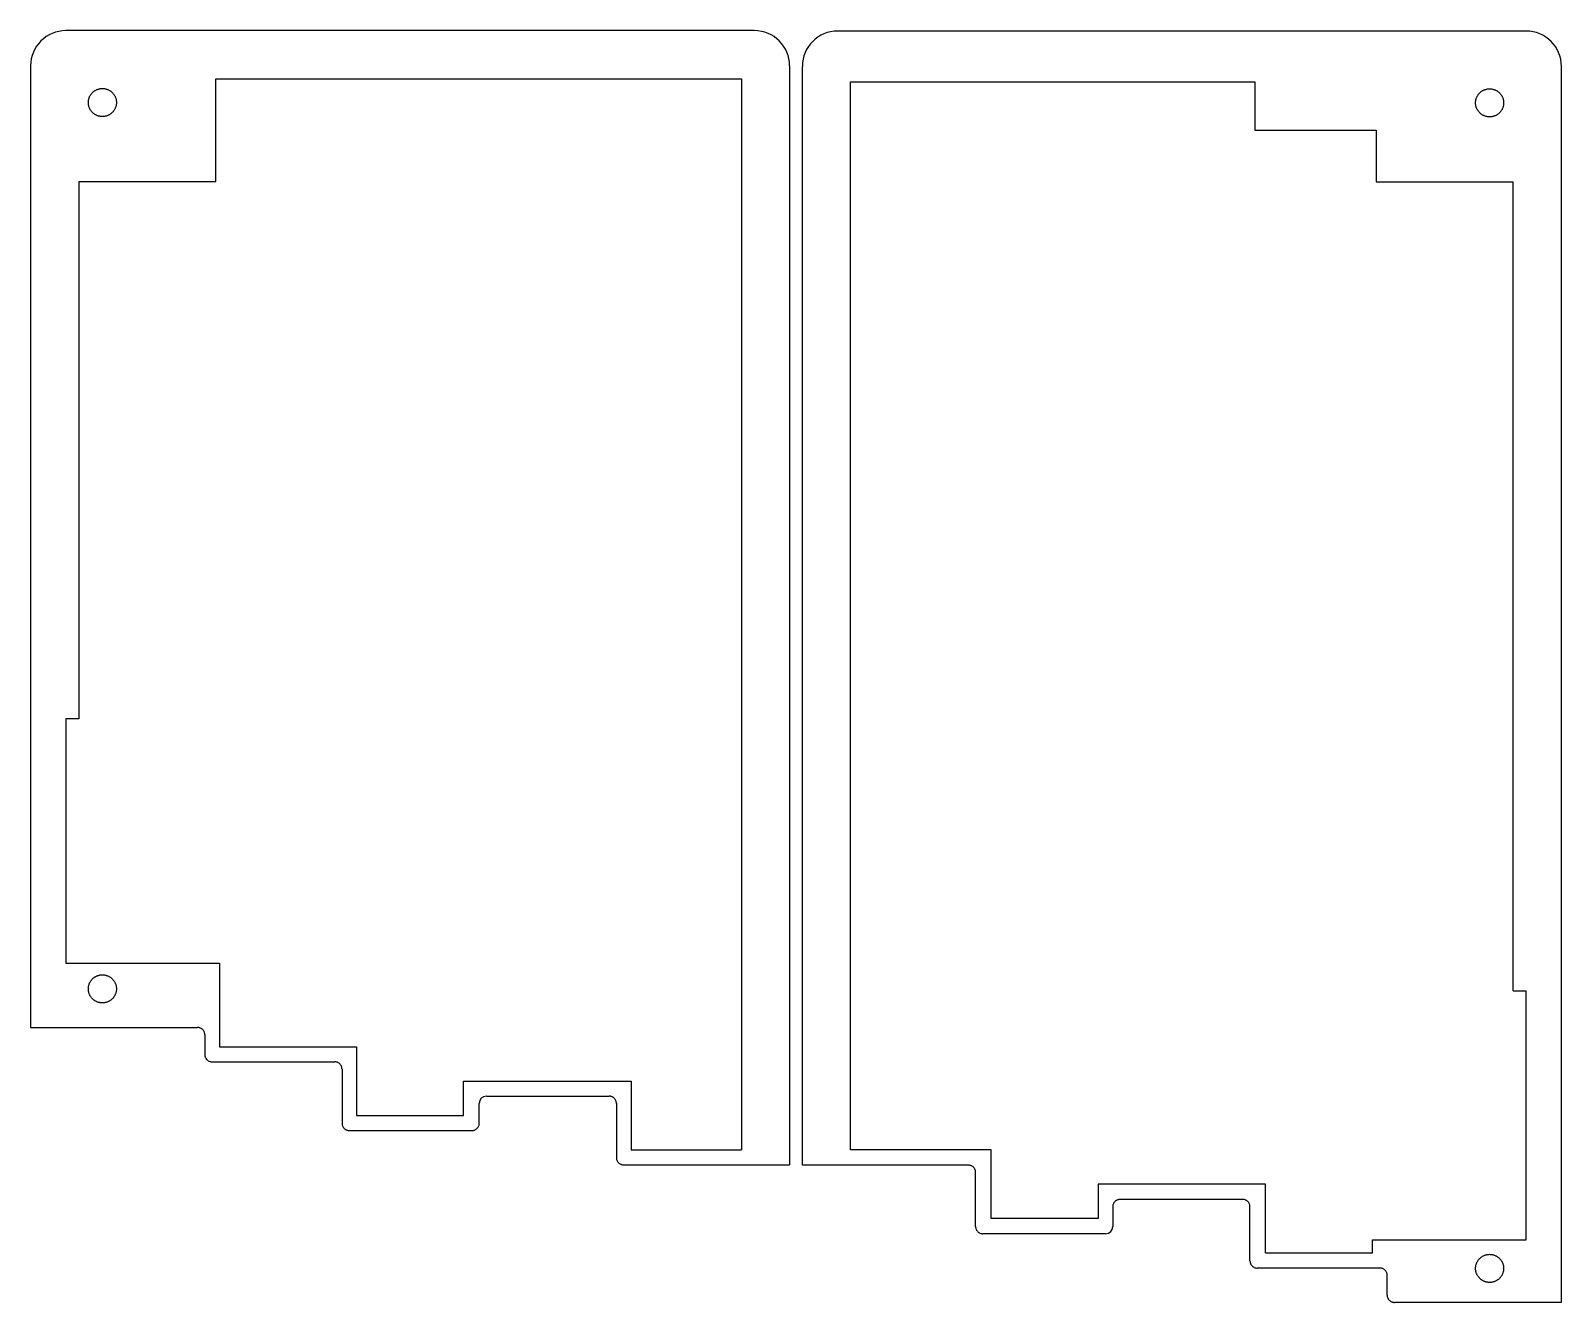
# Model space of a CAD drawing. Extents: x 2 to 601, y -284 to -1.
# Drawn here: x 1.5 to 214.1, y -284.3 to -107.7 of the extents above; entities that cross this region are included whole.
import ezdxf

# ---------------------------------------------------------------- set-up
doc = ezdxf.new("R2010")
doc.units = 0
doc.layers.add('BLACK', color=7, linetype='CONTINUOUS')

msp = doc.modelspace()

# ---------------------------------------------------------------- linework, layer by layer
at = {"layer": 'BLACK', "linetype": 'CONTINUOUS'}
for p, q in [((102.034, -107.696), (6.434, -107.696)), ((209.212, -107.754), (113.612, -107.754)), ((1.534, -112.596), (1.534, -246.099)), ((106.934, -112.596), (106.934, -265.149)), ((108.712, -265.203), (108.712, -112.654)), ((214.112, -284.253), (214.112, -112.654)), ((27.2613, -128.658), (27.2613, -114.371)), ((27.2613, -114.371), (100.259, -114.371)), ((100.259, -114.371), (100.259, -263.071)), ((9.7028, -116.923), (9.7339, -116.853)), ((9.7339, -116.853), (9.7675, -116.784)), ((9.7675, -116.784), (9.8047, -116.716)), ((9.8047, -116.716), (9.8113, -116.704)), ((9.8113, -116.704), (9.8508, -116.639)), ((9.8508, -116.639), (9.8908, -116.578)), ((9.8908, -116.578), (9.9338, -116.518)), ((9.9338, -116.518), (9.9833, -116.454)), ((9.9833, -116.454), (10.0293, -116.399)), ((10.0293, -116.399), (10.0767, -116.346)), ((10.0767, -116.346), (10.1263, -116.295)), ((10.1263, -116.295), (10.1809, -116.243)), ((10.1809, -116.243), (10.2343, -116.196)), ((10.2343, -116.196), (10.2893, -116.151)), ((10.2893, -116.151), (10.3463, -116.107)), ((10.3463, -116.107), (10.4056, -116.066)), ((10.4056, -116.066), (10.4667, -116.026)), ((10.4667, -116.026), (10.5298, -115.988)), ((10.5298, -115.988), (10.5951, -115.952)), ((10.5951, -115.952), (10.6621, -115.919)), ((10.6621, -115.919), (10.7378, -115.885)), ((10.7378, -115.885), (10.8093, -115.856)), ((10.8093, -115.856), (10.8839, -115.829)), ((10.8839, -115.829), (10.9616, -115.805)), ((10.9616, -115.805), (11.0424, -115.784)), ((11.0424, -115.784), (11.1264, -115.765)), ((11.1264, -115.765), (11.213, -115.751)), ((11.213, -115.751), (11.3027, -115.739)), ((11.3027, -115.739), (11.3969, -115.732)), ((11.3969, -115.732), (11.495, -115.729)), ((11.495, -115.729), (11.5001, -115.729)), ((11.5001, -115.729), (11.5987, -115.732)), ((11.5987, -115.732), (11.6954, -115.739)), ((11.6954, -115.739), (11.7852, -115.75)), ((11.7852, -115.75), (11.874, -115.766)), ((11.874, -115.766), (11.9597, -115.784)), ((11.9597, -115.784), (12.0404, -115.806)), ((12.0404, -115.806), (12.12, -115.831)), ((12.12, -115.831), (12.1945, -115.857)), ((12.1945, -115.857), (12.266, -115.886)), ((12.266, -115.886), (12.3362, -115.918)), ((12.3362, -115.918), (12.4033, -115.951)), ((12.4033, -115.951), (12.4691, -115.987)), ((12.4691, -115.987), (12.5351, -116.027)), ((12.5351, -116.027), (12.5956, -116.066)), ((12.5956, -116.066), (12.6543, -116.108)), ((12.6543, -116.108), (12.7124, -116.152)), ((12.7124, -116.152), (12.7674, -116.197)), ((12.7674, -116.197), (12.8208, -116.245)), ((12.8208, -116.245), (12.8721, -116.294)), ((12.8721, -116.294), (12.9221, -116.345)), ((12.9221, -116.345), (12.9719, -116.4)), ((12.9719, -116.4), (13.0181, -116.455)), ((13.0181, -116.455), (13.0621, -116.512)), ((13.0621, -116.512), (13.1048, -116.571)), ((13.1048, -116.571), (13.1452, -116.632)), ((13.1452, -116.632), (13.1832, -116.695)), ((13.1832, -116.695), (13.1888, -116.704)), ((13.1888, -116.704), (13.2245, -116.769)), ((13.2245, -116.769), (13.2582, -116.836)), ((13.2582, -116.836), (13.2902, -116.906)), ((13.2902, -116.906), (13.3206, -116.98)), ((115.387, -114.805), (171.532, -114.805)), ((115.387, -263.081), (115.387, -114.805)), ((171.532, -114.805), (171.532, -121.526)), ((202.349, -116.966), (202.38, -116.896)), ((202.38, -116.896), (202.413, -116.829)), ((202.413, -116.829), (202.452, -116.757)), ((202.452, -116.757), (202.457, -116.748)), ((202.457, -116.748), (202.495, -116.684)), ((202.495, -116.684), (202.535, -116.623)), ((202.535, -116.623), (202.577, -116.564)), ((202.577, -116.564), (202.622, -116.507)), ((202.622, -116.507), (202.668, -116.451)), ((202.668, -116.451), (202.718, -116.395)), ((202.718, -116.395), (202.768, -116.343)), ((202.768, -116.343), (202.819, -116.294)), ((202.819, -116.294), (202.875, -116.244)), ((202.875, -116.244), (202.93, -116.198)), ((202.93, -116.198), (202.987, -116.155)), ((202.987, -116.155), (203.046, -116.112)), ((203.046, -116.112), (203.108, -116.072)), ((203.108, -116.072), (203.178, -116.03)), ((203.178, -116.03), (203.246, -115.993)), ((203.246, -115.993), (203.315, -115.959)), ((203.315, -115.959), (203.385, -115.927)), ((203.385, -115.927), (203.459, -115.898)), ((203.459, -115.898), (203.534, -115.871)), ((203.534, -115.871), (203.611, -115.848)), ((203.611, -115.848), (203.69, -115.827)), ((203.69, -115.827), (203.776, -115.808)), ((203.776, -115.808), (203.863, -115.793)), ((203.863, -115.793), (203.959, -115.782)), ((203.959, -115.782), (204.053, -115.775)), ((204.053, -115.775), (204.146, -115.773)), ((204.146, -115.773), (204.244, -115.775)), ((204.244, -115.775), (204.341, -115.782)), ((204.341, -115.782), (204.43, -115.793)), ((204.43, -115.793), (204.516, -115.808)), ((204.516, -115.808), (204.601, -115.826)), ((204.601, -115.826), (204.681, -115.847)), ((204.681, -115.847), (204.759, -115.871)), ((204.759, -115.871), (204.834, -115.898)), ((204.834, -115.898), (204.906, -115.926)), ((204.906, -115.926), (204.976, -115.958)), ((204.976, -115.958), (205.045, -115.992)), ((205.045, -115.992), (205.111, -116.028)), ((205.111, -116.028), (205.174, -116.066)), ((205.174, -116.066), (205.236, -116.106)), ((205.236, -116.106), (205.296, -116.148)), ((205.296, -116.148), (205.353, -116.191)), ((205.353, -116.191), (205.408, -116.236)), ((205.408, -116.236), (205.462, -116.284)), ((205.462, -116.284), (205.514, -116.333)), ((205.514, -116.333), (205.564, -116.384)), ((205.564, -116.384), (205.613, -116.438)), ((205.613, -116.438), (205.664, -116.499)), ((205.664, -116.499), (205.708, -116.556)), ((205.708, -116.556), (205.75, -116.614)), ((205.75, -116.614), (205.794, -116.68)), ((205.794, -116.68), (205.832, -116.743)), ((205.832, -116.743), (205.868, -116.808)), ((205.868, -116.808), (205.903, -116.875)), ((205.903, -116.875), (205.935, -116.945)), ((9.5501, -117.69), (9.5523, -117.586)), ((9.5531, -117.789), (9.5501, -117.69)), ((9.5523, -117.586), (9.5593, -117.49)), ((9.5608, -117.883), (9.5531, -117.789)), ((9.5593, -117.49), (9.5703, -117.399)), ((9.573, -117.977), (9.5608, -117.883)), ((9.5703, -117.399), (9.5847, -117.313)), ((9.5882, -118.063), (9.573, -117.977)), ((9.5847, -117.313), (9.6026, -117.23)), ((9.6069, -118.147), (9.5882, -118.063)), ((9.6026, -117.23), (9.6239, -117.148)), ((9.6284, -118.227), (9.6069, -118.147)), ((9.6239, -117.148), (9.6474, -117.071)), ((9.6524, -118.303), (9.6284, -118.227)), ((9.6474, -117.071), (9.6737, -116.996)), ((9.6803, -118.38), (9.6524, -118.303)), ((9.6737, -116.996), (9.7028, -116.923)), ((9.7099, -118.453), (9.6803, -118.38)), ((9.7417, -118.522), (9.7099, -118.453)), ((9.7754, -118.589), (9.7417, -118.522)), ((9.8113, -118.654), (9.7754, -118.589)), ((9.8141, -118.659), (9.8113, -118.654)), ((9.854, -118.725), (9.8141, -118.659)), ((9.8957, -118.788), (9.854, -118.725)), ((9.938, -118.847), (9.8957, -118.788)), ((9.982, -118.903), (9.938, -118.847)), ((10.0283, -118.959), (9.982, -118.903)), ((10.0764, -119.012), (10.0283, -118.959)), ((10.1263, -119.063), (10.0764, -119.012)), ((12.9279, -119.008), (12.8781, -119.059)), ((12.9784, -118.951), (12.9279, -119.008)), ((13.0244, -118.896), (12.9784, -118.951)), ((13.0687, -118.838), (13.0244, -118.896)), ((13.1105, -118.779), (13.0687, -118.838)), ((13.1505, -118.718), (13.1105, -118.779)), ((13.1888, -118.654), (13.1505, -118.718)), ((13.1943, -118.645), (13.1888, -118.654)), ((13.233, -118.574), (13.1943, -118.645)), ((13.2662, -118.506), (13.233, -118.574)), ((13.2973, -118.436), (13.2662, -118.506)), ((13.3261, -118.364), (13.2973, -118.436)), ((13.3206, -116.98), (13.3477, -117.056)), ((13.3521, -118.29), (13.3261, -118.364)), ((13.3477, -117.056), (13.3717, -117.132)), ((13.3766, -118.21), (13.3521, -118.29)), ((13.3717, -117.132), (13.3934, -117.212)), ((13.3976, -118.129), (13.3766, -118.21)), ((13.3934, -117.212), (13.4118, -117.295)), ((13.4154, -118.046), (13.3976, -118.129)), ((13.4118, -117.295), (13.4277, -117.385)), ((13.4301, -117.958), (13.4154, -118.046)), ((13.4277, -117.385), (13.4394, -117.476)), ((13.4414, -117.863), (13.4301, -117.958)), ((13.4394, -117.476), (13.447, -117.57)), ((13.448, -117.769), (13.4414, -117.863)), ((13.447, -117.57), (13.4501, -117.671)), ((13.4501, -117.671), (13.448, -117.769)), ((202.196, -117.732), (202.198, -117.633)), ((202.199, -117.832), (202.196, -117.732)), ((202.198, -117.633), (202.205, -117.539)), ((202.207, -117.927), (202.199, -117.832)), ((202.205, -117.539), (202.216, -117.444)), ((202.218, -118.017), (202.207, -117.927)), ((202.216, -117.444), (202.231, -117.357)), ((202.234, -118.107), (202.218, -118.017)), ((202.231, -117.357), (202.248, -117.273)), ((202.253, -118.19), (202.234, -118.107)), ((202.248, -117.273), (202.269, -117.192)), ((202.274, -118.27), (202.253, -118.19)), ((202.269, -117.192), (202.294, -117.112)), ((202.298, -118.346), (202.274, -118.27)), ((202.294, -117.112), (202.32, -117.038)), ((202.325, -118.422), (202.298, -118.346)), ((202.32, -117.038), (202.349, -116.966)), ((202.356, -118.496), (202.325, -118.422)), ((202.388, -118.566), (202.356, -118.496)), ((202.421, -118.633), (202.388, -118.566)), ((202.457, -118.698), (202.421, -118.633)), ((202.463, -118.708), (202.457, -118.698)), ((202.501, -118.77), (202.463, -118.708)), ((202.541, -118.831), (202.501, -118.77)), ((202.584, -118.89), (202.541, -118.831)), ((202.628, -118.947), (202.584, -118.89)), ((202.674, -119.002), (202.628, -118.947)), ((202.724, -119.057), (202.674, -119.002)), ((205.624, -118.995), (205.576, -119.049)), ((205.67, -118.94), (205.624, -118.995)), ((205.713, -118.883), (205.67, -118.94)), ((205.755, -118.824), (205.713, -118.883)), ((205.797, -118.76), (205.755, -118.824)), ((205.836, -118.697), (205.797, -118.76)), ((205.873, -118.628), (205.836, -118.697)), ((205.907, -118.561), (205.873, -118.628)), ((205.939, -118.491), (205.907, -118.561)), ((205.935, -116.945), (205.965, -117.02)), ((205.969, -118.417), (205.939, -118.491)), ((205.965, -117.02), (205.993, -117.096)), ((205.996, -118.342), (205.969, -118.417)), ((205.993, -117.096), (206.017, -117.172)), ((206.021, -118.259), (205.996, -118.342)), ((206.017, -117.172), (206.038, -117.251)), ((206.042, -118.179), (206.021, -118.259)), ((206.038, -117.251), (206.057, -117.334)), ((206.06, -118.096), (206.042, -118.179)), ((206.057, -117.334), (206.073, -117.421)), ((206.075, -118.007), (206.06, -118.096)), ((206.073, -117.421), (206.084, -117.51)), ((206.087, -117.915), (206.075, -118.007)), ((206.084, -117.51), (206.092, -117.603)), ((206.093, -117.821), (206.087, -117.915)), ((206.092, -117.603), (206.096, -117.702)), ((206.096, -117.723), (206.093, -117.821)), ((206.096, -117.702), (206.096, -117.723)), ((10.1794, -119.114), (10.1263, -119.063)), ((10.2328, -119.161), (10.1794, -119.114)), ((10.2878, -119.207), (10.2328, -119.161)), ((10.3459, -119.251), (10.2878, -119.207)), ((10.4056, -119.293), (10.3459, -119.251)), ((10.4674, -119.334), (10.4056, -119.293)), ((10.5332, -119.373), (10.4674, -119.334)), ((10.5986, -119.408), (10.5332, -119.373)), ((10.6657, -119.442), (10.5986, -119.408)), ((10.7396, -119.475), (10.6657, -119.442)), ((10.8119, -119.504), (10.7396, -119.475)), ((10.8863, -119.53), (10.8119, -119.504)), ((10.9635, -119.554), (10.8863, -119.53)), ((11.0429, -119.575), (10.9635, -119.554)), ((11.1262, -119.593), (11.0429, -119.575)), ((11.2149, -119.608), (11.1262, -119.593)), ((11.3047, -119.62), (11.2149, -119.608)), ((11.402, -119.627), (11.3047, -119.62)), ((11.5001, -119.629), (11.402, -119.627)), ((11.5926, -119.627), (11.5001, -119.629)), ((11.6874, -119.62), (11.5926, -119.627)), ((11.7832, -119.609), (11.6874, -119.62)), ((11.8701, -119.594), (11.7832, -119.609)), ((11.9559, -119.575), (11.8701, -119.594)), ((12.0352, -119.555), (11.9559, -119.575)), ((12.1125, -119.531), (12.0352, -119.555)), ((12.1871, -119.504), (12.1125, -119.531)), ((12.2606, -119.475), (12.1871, -119.504)), ((12.3313, -119.443), (12.2606, -119.475)), ((12.3998, -119.409), (12.3313, -119.443)), ((12.4678, -119.372), (12.3998, -119.409)), ((12.5384, -119.33), (12.4678, -119.372)), ((12.5995, -119.29), (12.5384, -119.33)), ((12.6591, -119.248), (12.5995, -119.29)), ((12.7159, -119.204), (12.6591, -119.248)), ((12.7708, -119.159), (12.7159, -119.204)), ((12.8269, -119.108), (12.7708, -119.159)), ((12.8781, -119.059), (12.8269, -119.108)), ((202.774, -119.109), (202.724, -119.057)), ((202.825, -119.158), (202.774, -119.109)), ((202.879, -119.205), (202.825, -119.158)), ((202.934, -119.25), (202.879, -119.205)), ((202.992, -119.295), (202.934, -119.25)), ((203.05, -119.336), (202.992, -119.295)), ((203.111, -119.375), (203.05, -119.336)), ((203.177, -119.415), (203.111, -119.375)), ((203.243, -119.451), (203.177, -119.415)), ((203.31, -119.484), (203.243, -119.451)), ((203.38, -119.516), (203.31, -119.484)), ((203.451, -119.545), (203.38, -119.516)), ((203.526, -119.572), (203.451, -119.545)), ((203.606, -119.597), (203.526, -119.572)), ((203.686, -119.618), (203.606, -119.597)), ((203.772, -119.637), (203.686, -119.618)), ((203.861, -119.652), (203.772, -119.637)), ((203.951, -119.663), (203.861, -119.652)), ((204.047, -119.67), (203.951, -119.663)), ((204.146, -119.673), (204.047, -119.67)), ((204.163, -119.673), (204.146, -119.673)), ((204.263, -119.669), (204.163, -119.673)), ((204.355, -119.662), (204.263, -119.669)), ((204.444, -119.65), (204.355, -119.662)), ((204.531, -119.635), (204.444, -119.65)), ((204.617, -119.615), (204.531, -119.635)), ((204.697, -119.594), (204.617, -119.615)), ((204.776, -119.569), (204.697, -119.594)), ((204.852, -119.541), (204.776, -119.569)), ((204.925, -119.511), (204.852, -119.541)), ((204.993, -119.48), (204.925, -119.511)), ((205.06, -119.446), (204.993, -119.48)), ((205.125, -119.41), (205.06, -119.446)), ((205.188, -119.372), (205.125, -119.41)), ((205.249, -119.331), (205.188, -119.372)), ((205.308, -119.289), (205.249, -119.331)), ((205.365, -119.245), (205.308, -119.289)), ((205.421, -119.198), (205.365, -119.245)), ((205.474, -119.151), (205.421, -119.198)), ((205.526, -119.1), (205.474, -119.151)), ((205.576, -119.049), (205.526, -119.1)), ((171.532, -121.526), (188.385, -121.526)), ((188.385, -121.526), (188.385, -128.668)), ((8.2113, -128.658), (8.2113, -203.247)), ((8.2113, -128.658), (27.2613, -128.658)), ((188.385, -128.668), (207.435, -128.668)), ((207.435, -241.015), (207.435, -128.668)), ((6.4341, -203.247), (6.4341, -237.147)), ((8.2113, -203.247), (6.4341, -203.247)), ((6.4341, -237.147), (27.7613, -237.147)), ((27.7613, -237.147), (27.7613, -248.784)), ((9.6026, -240.28), (9.6239, -240.198)), ((9.6239, -240.198), (9.6474, -240.121)), ((9.6474, -240.121), (9.6737, -240.046)), ((9.6737, -240.046), (9.7028, -239.973)), ((9.7028, -239.973), (9.7339, -239.903)), ((9.7339, -239.903), (9.7675, -239.834)), ((9.7675, -239.834), (9.8047, -239.766)), ((9.8047, -239.766), (9.8113, -239.754)), ((9.8113, -239.754), (9.8508, -239.689)), ((9.8508, -239.689), (9.8908, -239.628)), ((9.8908, -239.628), (9.9338, -239.568)), ((9.9338, -239.568), (9.9833, -239.504)), ((9.9833, -239.504), (10.0293, -239.449)), ((10.0293, -239.449), (10.0767, -239.396)), ((10.0767, -239.396), (10.1263, -239.345)), ((10.1263, -239.345), (10.1809, -239.293)), ((10.1809, -239.293), (10.2343, -239.246)), ((10.2343, -239.246), (10.2893, -239.201)), ((10.2893, -239.201), (10.3463, -239.157)), ((10.3463, -239.157), (10.4056, -239.115)), ((10.4056, -239.115), (10.4667, -239.076)), ((10.4667, -239.076), (10.5298, -239.038)), ((10.5298, -239.038), (10.5951, -239.002)), ((10.5951, -239.002), (10.6621, -238.969)), ((10.6621, -238.969), (10.7378, -238.934)), ((10.7378, -238.934), (10.8093, -238.906)), ((10.8093, -238.906), (10.8839, -238.879)), ((10.8839, -238.879), (10.9616, -238.855)), ((10.9616, -238.855), (11.0424, -238.834)), ((11.0424, -238.834), (11.1264, -238.815)), ((11.1264, -238.815), (11.213, -238.801)), ((11.213, -238.801), (11.3027, -238.789)), ((11.3027, -238.789), (11.3969, -238.782)), ((11.3969, -238.782), (11.495, -238.779)), ((11.495, -238.779), (11.5001, -238.779)), ((11.5001, -238.779), (11.5987, -238.782)), ((11.5987, -238.782), (11.6954, -238.789)), ((11.6954, -238.789), (11.7852, -238.8)), ((11.7852, -238.8), (11.874, -238.815)), ((11.874, -238.815), (11.9597, -238.834)), ((11.9597, -238.834), (12.0404, -238.856)), ((12.0404, -238.856), (12.12, -238.88)), ((12.12, -238.88), (12.1945, -238.907)), ((12.1945, -238.907), (12.266, -238.936)), ((12.266, -238.936), (12.3362, -238.968)), ((12.3362, -238.968), (12.4033, -239.001)), ((12.4033, -239.001), (12.4691, -239.037)), ((12.4691, -239.037), (12.5351, -239.077)), ((12.5351, -239.077), (12.5956, -239.116)), ((12.5956, -239.116), (12.6543, -239.158)), ((12.6543, -239.158), (12.7124, -239.202)), ((12.7124, -239.202), (12.7674, -239.247)), ((12.7674, -239.247), (12.8208, -239.295)), ((12.8208, -239.295), (12.8721, -239.344)), ((12.8721, -239.344), (12.9221, -239.395)), ((12.9221, -239.395), (12.9719, -239.45)), ((12.9719, -239.45), (13.0181, -239.505)), ((13.0181, -239.505), (13.0621, -239.562)), ((13.0621, -239.562), (13.1048, -239.621)), ((13.1048, -239.621), (13.1452, -239.682)), ((13.1452, -239.682), (13.1832, -239.745)), ((13.1832, -239.745), (13.1888, -239.754)), ((13.1888, -239.754), (13.2245, -239.819)), ((13.2245, -239.819), (13.2582, -239.886)), ((13.2582, -239.886), (13.2902, -239.956)), ((13.2902, -239.956), (13.3206, -240.03)), ((13.3206, -240.03), (13.3477, -240.106)), ((13.3477, -240.106), (13.3717, -240.182)), ((13.3717, -240.182), (13.3934, -240.262)), ((9.5501, -240.74), (9.5523, -240.636)), ((9.5531, -240.839), (9.5501, -240.74)), ((9.5523, -240.636), (9.5593, -240.54)), ((9.5608, -240.933), (9.5531, -240.839)), ((9.5593, -240.54), (9.5703, -240.449)), ((9.573, -241.027), (9.5608, -240.933)), ((9.5703, -240.449), (9.5847, -240.363)), ((9.5882, -241.113), (9.573, -241.027)), ((9.5847, -240.363), (9.6026, -240.28)), ((9.6069, -241.197), (9.5882, -241.113)), ((9.6284, -241.276), (9.6069, -241.197)), ((9.6524, -241.353), (9.6284, -241.276)), ((9.6803, -241.43), (9.6524, -241.353)), ((9.7099, -241.503), (9.6803, -241.43)), ((9.7417, -241.572), (9.7099, -241.503)), ((9.7754, -241.639), (9.7417, -241.572)), ((9.8113, -241.704), (9.7754, -241.639)), ((9.8141, -241.709), (9.8113, -241.704)), ((9.854, -241.775), (9.8141, -241.709)), ((9.8957, -241.838), (9.854, -241.775)), ((9.938, -241.897), (9.8957, -241.838)), ((9.982, -241.953), (9.938, -241.897)), ((10.0283, -242.009), (9.982, -241.953)), ((10.0764, -242.062), (10.0283, -242.009)), ((10.1263, -242.113), (10.0764, -242.062)), ((10.1794, -242.164), (10.1263, -242.113)), ((10.2328, -242.211), (10.1794, -242.164)), ((10.2878, -242.257), (10.2328, -242.211)), ((10.3459, -242.301), (10.2878, -242.257)), ((10.4056, -242.343), (10.3459, -242.301)), ((12.6591, -242.298), (12.5995, -242.34)), ((12.7159, -242.254), (12.6591, -242.298)), ((12.7708, -242.208), (12.7159, -242.254)), ((12.8269, -242.158), (12.7708, -242.208)), ((12.8781, -242.109), (12.8269, -242.158)), ((12.9279, -242.058), (12.8781, -242.109)), ((12.9784, -242.001), (12.9279, -242.058)), ((13.0244, -241.945), (12.9784, -242.001)), ((13.0687, -241.888), (13.0244, -241.945)), ((13.1105, -241.829), (13.0687, -241.888)), ((13.1505, -241.768), (13.1105, -241.829)), ((13.1888, -241.704), (13.1505, -241.768)), ((13.1943, -241.695), (13.1888, -241.704)), ((13.233, -241.624), (13.1943, -241.695)), ((13.2662, -241.556), (13.233, -241.624)), ((13.2973, -241.486), (13.2662, -241.556)), ((13.3261, -241.414), (13.2973, -241.486)), ((13.3521, -241.34), (13.3261, -241.414)), ((13.3766, -241.26), (13.3521, -241.34)), ((13.3976, -241.179), (13.3766, -241.26)), ((13.3934, -240.262), (13.4118, -240.345)), ((13.4154, -241.096), (13.3976, -241.179)), ((13.4118, -240.345), (13.4277, -240.435)), ((13.4301, -241.008), (13.4154, -241.096)), ((13.4277, -240.435), (13.4394, -240.525)), ((13.4414, -240.913), (13.4301, -241.008)), ((13.4394, -240.525), (13.447, -240.62)), ((13.448, -240.819), (13.4414, -240.913)), ((13.447, -240.62), (13.4501, -240.72)), ((13.4501, -240.72), (13.448, -240.819)), ((207.435, -241.015), (209.212, -241.015)), ((209.212, -275.562), (209.212, -241.015)), ((10.4674, -242.383), (10.4056, -242.343)), ((10.5332, -242.423), (10.4674, -242.383)), ((10.5986, -242.458), (10.5332, -242.423)), ((10.6657, -242.492), (10.5986, -242.458)), ((10.7396, -242.525), (10.6657, -242.492)), ((10.8119, -242.554), (10.7396, -242.525)), ((10.8863, -242.58), (10.8119, -242.554)), ((10.9635, -242.604), (10.8863, -242.58)), ((11.0429, -242.625), (10.9635, -242.604)), ((11.1262, -242.643), (11.0429, -242.625)), ((11.2149, -242.658), (11.1262, -242.643)), ((11.3047, -242.67), (11.2149, -242.658)), ((11.402, -242.677), (11.3047, -242.67)), ((11.5001, -242.679), (11.402, -242.677)), ((11.5926, -242.677), (11.5001, -242.679)), ((11.6874, -242.67), (11.5926, -242.677)), ((11.7832, -242.659), (11.6874, -242.67)), ((11.8701, -242.644), (11.7832, -242.659)), ((11.9559, -242.625), (11.8701, -242.644)), ((12.0352, -242.605), (11.9559, -242.625)), ((12.1125, -242.581), (12.0352, -242.605)), ((12.1871, -242.554), (12.1125, -242.581)), ((12.2606, -242.525), (12.1871, -242.554)), ((12.3313, -242.493), (12.2606, -242.525)), ((12.3998, -242.459), (12.3313, -242.493)), ((12.4678, -242.422), (12.3998, -242.459)), ((12.5384, -242.38), (12.4678, -242.422)), ((12.5995, -242.34), (12.5384, -242.38)), ((1.534, -246.099), (24.7307, -246.099)), ((24.7967, -246.104), (24.7287, -246.102)), ((24.8926, -246.115), (24.7967, -246.104)), ((24.976, -246.132), (24.8926, -246.115)), ((25.0534, -246.156), (24.976, -246.132)), ((25.126, -246.184), (25.0534, -246.156)), ((25.1972, -246.218), (25.126, -246.184)), ((25.2616, -246.255), (25.1972, -246.218)), ((25.3216, -246.296), (25.2616, -246.255)), ((25.378, -246.341), (25.3216, -246.296)), ((25.4307, -246.389), (25.378, -246.341)), ((25.4794, -246.441), (25.4307, -246.389)), ((25.5251, -246.497), (25.4794, -246.441)), ((25.5666, -246.556), (25.5251, -246.497)), ((25.6047, -246.619), (25.5666, -246.556)), ((25.6394, -246.688), (25.6047, -246.619)), ((25.6685, -246.759), (25.6394, -246.688)), ((25.6927, -246.835), (25.6685, -246.759)), ((25.7115, -246.916), (25.6927, -246.835)), ((25.7241, -247.005), (25.7115, -246.916)), ((25.7287, -247.102), (25.7241, -247.005)), ((25.7289, -247.1), (25.7289, -249.861)), ((25.7287, -249.863), (25.7335, -249.962)), ((25.7335, -249.962), (25.7461, -250.05)), ((25.7461, -250.05), (25.7654, -250.132)), ((25.7654, -250.132), (25.79, -250.208)), ((25.79, -250.208), (25.8194, -250.279)), ((25.8194, -250.279), (25.8541, -250.348)), ((25.8541, -250.348), (25.893, -250.412)), ((25.893, -250.412), (25.9352, -250.471)), ((25.9352, -250.471), (25.9806, -250.526)), ((25.9806, -250.526), (26.0304, -250.578)), ((26.0304, -250.578), (26.0831, -250.626)), ((26.0831, -250.626), (26.1431, -250.673)), ((26.1431, -250.673), (26.2053, -250.715)), ((26.2053, -250.715), (26.2714, -250.752)), ((26.2714, -250.752), (26.3401, -250.784)), ((26.3401, -250.784), (26.413, -250.812)), ((26.413, -250.812), (26.493, -250.835)), ((26.493, -250.835), (26.5772, -250.851)), ((27.7613, -248.784), (46.8113, -248.784)), ((46.8113, -248.784), (46.8113, -258.309)), ((26.5772, -250.851), (26.668, -250.861)), ((26.668, -250.861), (26.7287, -250.863)), ((26.7297, -250.862), (43.7807, -250.862)), ((43.8467, -250.865), (43.7787, -250.863)), ((43.9426, -250.876), (43.8467, -250.865)), ((44.026, -250.893), (43.9426, -250.876)), ((44.1034, -250.916), (44.026, -250.893)), ((44.176, -250.945), (44.1034, -250.916)), ((44.2472, -250.979), (44.176, -250.945)), ((44.3116, -251.016), (44.2472, -250.979)), ((44.3716, -251.057), (44.3116, -251.016)), ((44.428, -251.102), (44.3716, -251.057)), ((44.4807, -251.15), (44.428, -251.102)), ((44.5294, -251.202), (44.4807, -251.15)), ((44.5751, -251.258), (44.5294, -251.202)), ((44.6166, -251.317), (44.5751, -251.258)), ((44.6547, -251.38), (44.6166, -251.317)), ((44.6894, -251.449), (44.6547, -251.38)), ((44.7184, -251.52), (44.6894, -251.449)), ((44.7427, -251.596), (44.7184, -251.52)), ((44.7615, -251.677), (44.7427, -251.596)), ((44.7741, -251.766), (44.7615, -251.677)), ((44.7787, -251.863), (44.7741, -251.766)), ((44.7789, -251.86), (44.7789, -259.386)), ((61.6594, -253.546), (84.9113, -253.546)), ((61.6594, -258.309), (61.6594, -253.546)), ((84.9113, -253.546), (84.9113, -263.071)), ((63.8322, -259.386), (63.8322, -256.624)), ((64.8322, -255.624), (81.8807, -255.624)), ((81.9468, -255.629), (81.8788, -255.627)), ((82.0427, -255.64), (81.9468, -255.629)), ((82.1261, -255.657), (82.0427, -255.64)), ((82.2035, -255.681), (82.1261, -255.657)), ((82.2761, -255.709), (82.2035, -255.681)), ((82.3473, -255.743), (82.2761, -255.709)), ((82.4117, -255.78), (82.3473, -255.743)), ((82.4717, -255.821), (82.4117, -255.78)), ((82.5281, -255.866), (82.4717, -255.821)), ((82.5808, -255.914), (82.5281, -255.866)), ((82.6295, -255.966), (82.5808, -255.914)), ((82.6752, -256.022), (82.6295, -255.966)), ((82.7167, -256.081), (82.6752, -256.022)), ((82.7548, -256.144), (82.7167, -256.081)), ((82.7895, -256.213), (82.7548, -256.144)), ((82.8186, -256.284), (82.7895, -256.213)), ((82.8428, -256.36), (82.8186, -256.284)), ((82.8616, -256.441), (82.8428, -256.36)), ((82.8742, -256.53), (82.8616, -256.441)), ((82.8788, -256.627), (82.8742, -256.53)), ((82.8789, -256.625), (82.8789, -264.151)), ((46.8113, -258.309), (61.6594, -258.309)), ((44.7787, -259.388), (44.7835, -259.487)), ((44.7835, -259.487), (44.7961, -259.575)), ((44.7961, -259.575), (44.8154, -259.657)), ((44.8154, -259.657), (44.84, -259.733)), ((44.84, -259.733), (44.8694, -259.804)), ((44.8694, -259.804), (44.9041, -259.873)), ((44.9041, -259.873), (44.943, -259.937)), ((44.943, -259.937), (44.9852, -259.996)), ((44.9852, -259.996), (45.0306, -260.051)), ((45.0306, -260.051), (45.0804, -260.103)), ((45.0804, -260.103), (45.1331, -260.151)), ((45.1331, -260.151), (45.1931, -260.198)), ((45.1931, -260.198), (45.2553, -260.24)), ((45.2553, -260.24), (45.3214, -260.277)), ((45.3214, -260.277), (45.3901, -260.309)), ((45.3901, -260.309), (45.463, -260.337)), ((45.463, -260.337), (45.543, -260.36)), ((45.543, -260.36), (45.6272, -260.376)), ((45.6272, -260.376), (45.718, -260.386)), ((45.718, -260.386), (45.7787, -260.388)), ((45.7797, -260.387), (62.8332, -260.387)), ((62.8315, -260.388), (62.9282, -260.383)), ((62.9282, -260.383), (63.0185, -260.37)), ((63.0185, -260.37), (63.1, -260.351)), ((63.1, -260.351), (63.1775, -260.326)), ((63.1775, -260.326), (63.2503, -260.296)), ((63.2503, -260.296), (63.3167, -260.262)), ((63.3167, -260.262), (63.3809, -260.223)), ((63.3809, -260.223), (63.4409, -260.181)), ((63.4409, -260.181), (63.4966, -260.134)), ((63.4966, -260.134), (63.5478, -260.085)), ((63.5478, -260.085), (63.5959, -260.032)), ((63.5959, -260.032), (63.6405, -259.975)), ((63.6405, -259.975), (63.6816, -259.914)), ((63.6816, -259.914), (63.7182, -259.85)), ((63.7182, -259.85), (63.7506, -259.782)), ((63.7506, -259.782), (63.7792, -259.708)), ((63.7792, -259.708), (63.8025, -259.628)), ((63.8025, -259.628), (63.8193, -259.544)), ((63.8193, -259.544), (63.8294, -259.453)), ((63.8294, -259.453), (63.8315, -259.388)), ((84.9113, -263.071), (100.259, -263.071)), ((134.937, -263.081), (115.387, -263.081)), ((134.937, -272.606), (134.937, -263.081)), ((82.8788, -264.152), (82.8836, -264.251)), ((82.8836, -264.251), (82.8962, -264.339)), ((82.8962, -264.339), (82.9155, -264.421)), ((82.9155, -264.421), (82.9401, -264.497)), ((82.9401, -264.497), (82.9695, -264.568)), ((82.9695, -264.568), (83.0042, -264.637)), ((83.0042, -264.637), (83.0431, -264.701)), ((83.0431, -264.701), (83.0853, -264.76)), ((83.0853, -264.76), (83.1307, -264.815)), ((83.1307, -264.815), (83.1805, -264.867)), ((83.1805, -264.867), (83.2332, -264.915)), ((83.2332, -264.915), (83.2932, -264.962)), ((83.2932, -264.962), (83.3554, -265.004)), ((83.3554, -265.004), (83.4215, -265.041)), ((83.4215, -265.041), (83.4902, -265.073)), ((83.4902, -265.073), (83.5631, -265.101)), ((83.5631, -265.101), (83.6431, -265.124)), ((83.6431, -265.124), (83.7273, -265.14)), ((83.7273, -265.14), (83.8181, -265.15)), ((83.8181, -265.15), (83.8788, -265.152)), ((83.8797, -265.149), (106.934, -265.149)), ((131.766, -265.203), (108.712, -265.203)), ((131.828, -265.202), (131.767, -265.2)), ((131.919, -265.212), (131.828, -265.202)), ((132.003, -265.228), (131.919, -265.212)), ((132.083, -265.251), (132.003, -265.228)), ((132.156, -265.279), (132.083, -265.251)), ((132.225, -265.311), (132.156, -265.279)), ((132.291, -265.348), (132.225, -265.311)), ((132.353, -265.39), (132.291, -265.348)), ((132.413, -265.437), (132.353, -265.39)), ((132.465, -265.485), (132.413, -265.437)), ((132.515, -265.537), (132.465, -265.485)), ((132.561, -265.592), (132.515, -265.537)), ((132.603, -265.651), (132.561, -265.592)), ((132.642, -265.715), (132.603, -265.651)), ((132.677, -265.784), (132.642, -265.715)), ((132.706, -265.855), (132.677, -265.784)), ((132.731, -265.931), (132.706, -265.855)), ((132.75, -266.013), (132.731, -265.931)), ((132.762, -266.101), (132.75, -266.013)), ((132.767, -266.2), (132.762, -266.101)), ((132.767, -273.727), (132.767, -266.201)), ((173.037, -267.844), (149.785, -267.844)), ((149.785, -267.844), (149.785, -272.606)), ((173.037, -277.369), (173.037, -267.844)), ((152.718, -269.969), (152.627, -269.982)), ((152.814, -269.964), (152.718, -269.969)), ((169.866, -269.965), (152.813, -269.965)), ((169.928, -269.966), (169.867, -269.964)), ((170.019, -269.976), (169.928, -269.966)), ((151.817, -270.899), (151.814, -270.964)), ((151.814, -270.966), (151.814, -273.728)), ((151.827, -270.808), (151.817, -270.899)), ((151.844, -270.724), (151.827, -270.808)), ((151.867, -270.644), (151.844, -270.724)), ((151.895, -270.57), (151.867, -270.644)), ((151.928, -270.502), (151.895, -270.57)), ((151.964, -270.438), (151.928, -270.502)), ((152.005, -270.377), (151.964, -270.438)), ((152.05, -270.32), (152.005, -270.377)), ((152.098, -270.267), (152.05, -270.32)), ((152.149, -270.218), (152.098, -270.267)), ((152.205, -270.171), (152.149, -270.218)), ((152.265, -270.129), (152.205, -270.171)), ((152.329, -270.09), (152.265, -270.129)), ((152.396, -270.056), (152.329, -270.09)), ((152.469, -270.026), (152.396, -270.056)), ((152.546, -270.001), (152.469, -270.026)), ((152.627, -269.982), (152.546, -270.001)), ((170.103, -269.992), (170.019, -269.976)), ((170.183, -270.015), (170.103, -269.992)), ((170.256, -270.043), (170.183, -270.015)), ((170.325, -270.075), (170.256, -270.043)), ((170.391, -270.112), (170.325, -270.075)), ((170.453, -270.154), (170.391, -270.112)), ((170.513, -270.201), (170.453, -270.154)), ((170.566, -270.249), (170.513, -270.201)), ((170.615, -270.301), (170.566, -270.249)), ((170.661, -270.356), (170.615, -270.301)), ((170.703, -270.415), (170.661, -270.356)), ((170.742, -270.479), (170.703, -270.415)), ((170.777, -270.548), (170.742, -270.479)), ((170.806, -270.619), (170.777, -270.548)), ((170.831, -270.695), (170.806, -270.619)), ((170.85, -270.777), (170.831, -270.695)), ((170.862, -270.865), (170.85, -270.777)), ((170.867, -270.964), (170.862, -270.865)), ((170.867, -278.492), (170.867, -270.966)), ((132.767, -273.725), (132.772, -273.822)), ((132.772, -273.822), (132.784, -273.911)), ((132.784, -273.911), (132.803, -273.992)), ((132.803, -273.992), (132.827, -274.068)), ((132.827, -274.068), (132.856, -274.139)), ((132.856, -274.139), (132.891, -274.208)), ((132.891, -274.208), (132.929, -274.271)), ((149.785, -272.606), (134.937, -272.606)), ((132.929, -274.271), (132.971, -274.33)), ((132.971, -274.33), (133.017, -274.386)), ((133.017, -274.386), (133.065, -274.438)), ((133.065, -274.438), (133.118, -274.486)), ((133.118, -274.486), (133.174, -274.531)), ((133.174, -274.531), (133.234, -274.572)), ((133.234, -274.572), (133.299, -274.609)), ((133.299, -274.609), (133.37, -274.643)), ((133.37, -274.643), (133.442, -274.671)), ((133.442, -274.671), (133.52, -274.695)), ((133.52, -274.695), (133.603, -274.712)), ((133.603, -274.712), (133.699, -274.723)), ((133.699, -274.723), (133.767, -274.725)), ((150.814, -274.728), (133.765, -274.728)), ((187.885, -277.369), (187.885, -275.562)), ((187.885, -275.562), (209.212, -275.562)), ((173.037, -277.369), (187.885, -277.369)), ((202.495, -278.494), (202.535, -278.433)), ((202.535, -278.433), (202.577, -278.374)), ((202.577, -278.374), (202.622, -278.316)), ((202.622, -278.316), (202.668, -278.261)), ((202.668, -278.261), (202.718, -278.204)), ((202.718, -278.204), (202.768, -278.153)), ((202.768, -278.153), (202.819, -278.104)), ((202.819, -278.104), (202.875, -278.053)), ((202.875, -278.053), (202.93, -278.008)), ((202.93, -278.008), (202.987, -277.964)), ((202.987, -277.964), (203.046, -277.922)), ((203.046, -277.922), (203.108, -277.882)), ((203.108, -277.882), (203.178, -277.84)), ((203.178, -277.84), (203.246, -277.803)), ((203.246, -277.803), (203.315, -277.769)), ((203.315, -277.769), (203.385, -277.737)), ((203.385, -277.737), (203.459, -277.708)), ((203.459, -277.708), (203.534, -277.681)), ((203.534, -277.681), (203.611, -277.657)), ((203.611, -277.657), (203.69, -277.637)), ((203.69, -277.637), (203.776, -277.618)), ((203.776, -277.618), (203.863, -277.603)), ((203.863, -277.603), (203.959, -277.592)), ((203.959, -277.592), (204.053, -277.585)), ((204.053, -277.585), (204.146, -277.583)), ((204.146, -277.583), (204.244, -277.585)), ((204.244, -277.585), (204.341, -277.592)), ((204.341, -277.592), (204.431, -277.604)), ((204.431, -277.604), (204.52, -277.619)), ((204.52, -277.619), (204.603, -277.637)), ((204.603, -277.637), (204.683, -277.658)), ((204.683, -277.658), (204.76, -277.682)), ((204.76, -277.682), (204.834, -277.708)), ((204.834, -277.708), (204.906, -277.737)), ((204.906, -277.737), (204.98, -277.77)), ((204.98, -277.77), (205.047, -277.804)), ((205.047, -277.804), (205.113, -277.839)), ((205.113, -277.839), (205.179, -277.879)), ((205.179, -277.879), (205.24, -277.919)), ((205.24, -277.919), (205.3, -277.961)), ((205.3, -277.961), (205.358, -278.005)), ((205.358, -278.005), (205.413, -278.051)), ((205.413, -278.051), (205.467, -278.098)), ((205.467, -278.098), (205.52, -278.149)), ((205.52, -278.149), (205.57, -278.2)), ((205.57, -278.2), (205.618, -278.253)), ((205.618, -278.253), (205.664, -278.309)), ((205.664, -278.309), (205.708, -278.365)), ((205.708, -278.365), (205.75, -278.424)), ((205.75, -278.424), (205.792, -278.487)), ((170.867, -278.489), (170.872, -278.586)), ((170.872, -278.586), (170.885, -278.675)), ((170.885, -278.675), (170.903, -278.756)), ((170.903, -278.756), (170.928, -278.832)), ((170.928, -278.832), (170.957, -278.903)), ((170.957, -278.903), (170.991, -278.972)), ((170.991, -278.972), (171.029, -279.035)), ((171.029, -279.035), (171.071, -279.094)), ((171.071, -279.094), (171.117, -279.15)), ((171.117, -279.15), (171.165, -279.202)), ((171.165, -279.202), (171.218, -279.25)), ((171.218, -279.25), (171.274, -279.295)), ((171.274, -279.295), (171.334, -279.336)), ((171.334, -279.336), (171.399, -279.373)), ((171.399, -279.373), (171.47, -279.407)), ((171.47, -279.407), (171.543, -279.436)), ((171.543, -279.436), (171.62, -279.459)), ((171.62, -279.459), (171.703, -279.476)), ((171.703, -279.476), (171.799, -279.487)), ((171.799, -279.487), (171.867, -279.489)), ((188.916, -279.49), (171.865, -279.49)), ((188.978, -279.491), (188.917, -279.489)), ((189.069, -279.501), (188.978, -279.491)), ((189.153, -279.517), (189.069, -279.501)), ((189.233, -279.54), (189.153, -279.517)), ((189.306, -279.568), (189.233, -279.54)), ((189.375, -279.6), (189.306, -279.568)), ((189.441, -279.637), (189.375, -279.6)), ((189.503, -279.679), (189.441, -279.637)), ((189.563, -279.726), (189.503, -279.679)), ((189.616, -279.774), (189.563, -279.726)), ((189.665, -279.826), (189.616, -279.774)), ((189.711, -279.881), (189.665, -279.826)), ((189.753, -279.94), (189.711, -279.881)), ((189.792, -280.004), (189.753, -279.94)), ((189.827, -280.073), (189.792, -280.004)), ((189.856, -280.144), (189.827, -280.073)), ((189.881, -280.22), (189.856, -280.144)), ((189.9, -280.302), (189.881, -280.22)), ((189.912, -280.39), (189.9, -280.302)), ((189.917, -280.489), (189.912, -280.39)), ((189.917, -283.252), (189.917, -280.491)), ((202.196, -279.541), (202.198, -279.443)), ((202.199, -279.642), (202.196, -279.541)), ((202.198, -279.443), (202.205, -279.349)), ((202.207, -279.737), (202.199, -279.642)), ((202.205, -279.349), (202.216, -279.254)), ((202.218, -279.827), (202.207, -279.737)), ((202.216, -279.254), (202.231, -279.166)), ((202.234, -279.917), (202.218, -279.827)), ((202.231, -279.166), (202.248, -279.083)), ((202.253, -280), (202.234, -279.917)), ((202.248, -279.083), (202.269, -279.002)), ((202.274, -280.08), (202.253, -280)), ((202.269, -279.002), (202.294, -278.922)), ((202.298, -280.156), (202.274, -280.08)), ((202.294, -278.922), (202.32, -278.848)), ((202.325, -280.232), (202.298, -280.156)), ((202.32, -278.848), (202.349, -278.776)), ((202.356, -280.306), (202.325, -280.232)), ((202.349, -278.776), (202.38, -278.706)), ((202.388, -280.376), (202.356, -280.306)), ((202.38, -278.706), (202.413, -278.638)), ((202.421, -280.443), (202.388, -280.376)), ((202.413, -278.638), (202.452, -278.567)), ((202.457, -280.508), (202.421, -280.443)), ((202.452, -278.567), (202.457, -278.558)), ((202.457, -278.558), (202.495, -278.494)), ((202.463, -280.517), (202.457, -280.508)), ((202.501, -280.58), (202.463, -280.517)), ((202.541, -280.641), (202.501, -280.58)), ((205.795, -280.573), (205.755, -280.634)), ((205.792, -278.487), (205.832, -278.553)), ((205.835, -280.508), (205.795, -280.573)), ((205.832, -278.553), (205.835, -278.558)), ((205.835, -278.558), (205.871, -278.623)), ((205.841, -280.496), (205.835, -280.508)), ((205.879, -280.428), (205.841, -280.496)), ((205.871, -278.623), (205.904, -278.69)), ((205.912, -280.359), (205.879, -280.428)), ((205.904, -278.69), (205.936, -278.759)), ((205.943, -280.289), (205.912, -280.359)), ((205.936, -278.759), (205.966, -278.832)), ((205.972, -280.216), (205.943, -280.289)), ((205.966, -278.832), (205.994, -278.909)), ((205.999, -280.141), (205.972, -280.216)), ((205.994, -278.909), (206.018, -278.986)), ((206.022, -280.064), (205.999, -280.141)), ((206.018, -278.986), (206.039, -279.065)), ((206.043, -279.982), (206.022, -280.064)), ((206.039, -279.065), (206.058, -279.149)), ((206.061, -279.899), (206.043, -279.982)), ((206.058, -279.149), (206.073, -279.235)), ((206.076, -279.813), (206.061, -279.899)), ((206.073, -279.235), (206.085, -279.329)), ((206.087, -279.722), (206.076, -279.813)), ((206.085, -279.329), (206.093, -279.423)), ((206.094, -279.626), (206.087, -279.722)), ((206.093, -279.423), (206.096, -279.522)), ((206.096, -279.522), (206.094, -279.626)), ((202.584, -280.7), (202.541, -280.641)), ((202.628, -280.757), (202.584, -280.7)), ((202.674, -280.812), (202.628, -280.757)), ((202.724, -280.867), (202.674, -280.812)), ((202.774, -280.918), (202.724, -280.867)), ((202.825, -280.967), (202.774, -280.918)), ((202.879, -281.015), (202.825, -280.967)), ((202.934, -281.06), (202.879, -281.015)), ((202.992, -281.104), (202.934, -281.06)), ((203.05, -281.146), (202.992, -281.104)), ((203.111, -281.185), (203.05, -281.146)), ((203.177, -281.225), (203.111, -281.185)), ((203.243, -281.261), (203.177, -281.225)), ((203.31, -281.294), (203.243, -281.261)), ((203.38, -281.326), (203.31, -281.294)), ((203.451, -281.355), (203.38, -281.326)), ((203.526, -281.382), (203.451, -281.355)), ((203.606, -281.406), (203.526, -281.382)), ((203.686, -281.428), (203.606, -281.406)), ((203.772, -281.446), (203.686, -281.428)), ((203.861, -281.462), (203.772, -281.446)), ((203.951, -281.473), (203.861, -281.462)), ((204.047, -281.48), (203.951, -281.473)), ((204.146, -281.483), (204.047, -281.48)), ((204.151, -281.483), (204.146, -281.483)), ((204.249, -281.48), (204.151, -281.483)), ((204.343, -281.473), (204.249, -281.48)), ((204.433, -281.461), (204.343, -281.473)), ((204.52, -281.447), (204.433, -281.461)), ((204.604, -281.428), (204.52, -281.447)), ((204.684, -281.407), (204.604, -281.428)), ((204.762, -281.383), (204.684, -281.407)), ((204.837, -281.356), (204.762, -281.383)), ((204.908, -281.327), (204.837, -281.356)), ((204.984, -281.293), (204.908, -281.327)), ((205.051, -281.26), (204.984, -281.293)), ((205.116, -281.224), (205.051, -281.26)), ((205.179, -281.186), (205.116, -281.224)), ((205.24, -281.146), (205.179, -281.186)), ((205.3, -281.105), (205.24, -281.146)), ((205.357, -281.061), (205.3, -281.105)), ((205.412, -281.016), (205.357, -281.061)), ((205.465, -280.969), (205.412, -281.016)), ((205.52, -280.917), (205.465, -280.969)), ((205.569, -280.866), (205.52, -280.917)), ((205.617, -280.813), (205.569, -280.866)), ((205.663, -280.758), (205.617, -280.813)), ((205.712, -280.694), (205.663, -280.758)), ((205.755, -280.634), (205.712, -280.694)), ((189.917, -283.25), (189.922, -283.347)), ((189.922, -283.347), (189.934, -283.436)), ((189.934, -283.436), (189.953, -283.517)), ((189.953, -283.517), (189.977, -283.593)), ((189.977, -283.593), (190.007, -283.664)), ((190.007, -283.664), (190.041, -283.733)), ((190.041, -283.733), (190.079, -283.796)), ((190.079, -283.796), (190.121, -283.855)), ((190.121, -283.855), (190.167, -283.911)), ((190.167, -283.911), (190.215, -283.963)), ((190.215, -283.963), (190.268, -284.011)), ((190.268, -284.011), (190.324, -284.056)), ((190.324, -284.056), (190.384, -284.097)), ((190.384, -284.097), (190.449, -284.134)), ((190.449, -284.134), (190.52, -284.168)), ((190.52, -284.168), (190.593, -284.196)), ((190.593, -284.196), (190.67, -284.22)), ((190.67, -284.22), (190.753, -284.237)), ((190.753, -284.237), (190.849, -284.248)), ((190.849, -284.248), (190.917, -284.25)), ((214.112, -284.253), (190.915, -284.253))]:
    msp.add_line(p, q, dxfattribs=at)
at = {"layer": 'BLACK'}
for centre, radius, start, end in [((6.434, -112.596), 4.9, 90, 180), ((102.034, -112.596), 4.9, 0, 90), ((113.612, -112.654), 4.9, 90, 180), ((209.212, -112.654), 4.9, 0, 90), ((64.8322, -256.624), 1, 90, 180), ((150.814, -273.728), 1, -90, 0)]:
    msp.add_arc(centre, radius, start, end, dxfattribs=at)

doc.saveas('drawing.dxf')
